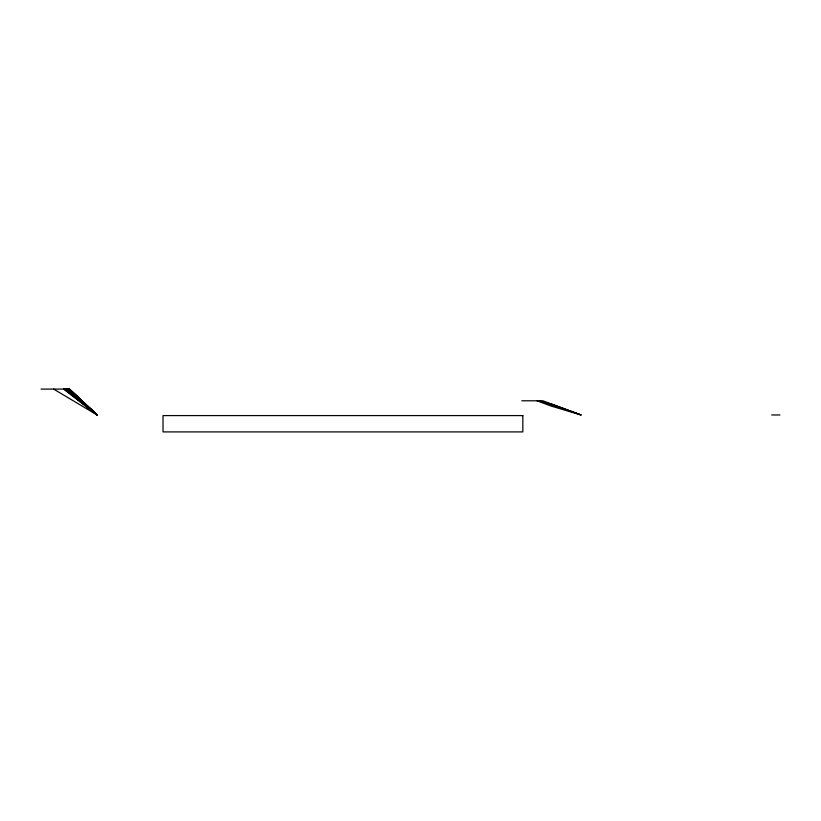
<?xml version="1.0" encoding="UTF-8"?>
<svg xmlns="http://www.w3.org/2000/svg" width="821" height="821" viewBox="0 0 821 821"><rect width="100%" height="100%" fill="white"/><g stroke="black" fill="none" stroke-linecap="round" stroke-linejoin="round"><path stroke-width="1.23" d="M41.05 389.092L69.528 389.092L97.094 414.964L53.642 389.092M521.817 400.792L542.845 400.792L581.083 414.964L551.096 406.056L536.934 400.792L552.102 404.332L581.083 414.964L539.356 400.792M771.719 414.964L779.95 414.964M63.628 389.092L97.094 414.964L69.528 389.092M64.161 389.092L97.094 414.964L69.364 389.092M65.095 389.092L97.094 414.964L69.18 389.092M66.029 389.092L97.094 414.964L68.913 389.092M66.84 389.092L97.094 414.964L68.553 389.092M67.527 389.092L97.094 414.964L68.092 389.092M522.833 415.59L163.03 415.59L163.03 431.908L522.833 431.908L522.833 415.59"/></g></svg>
